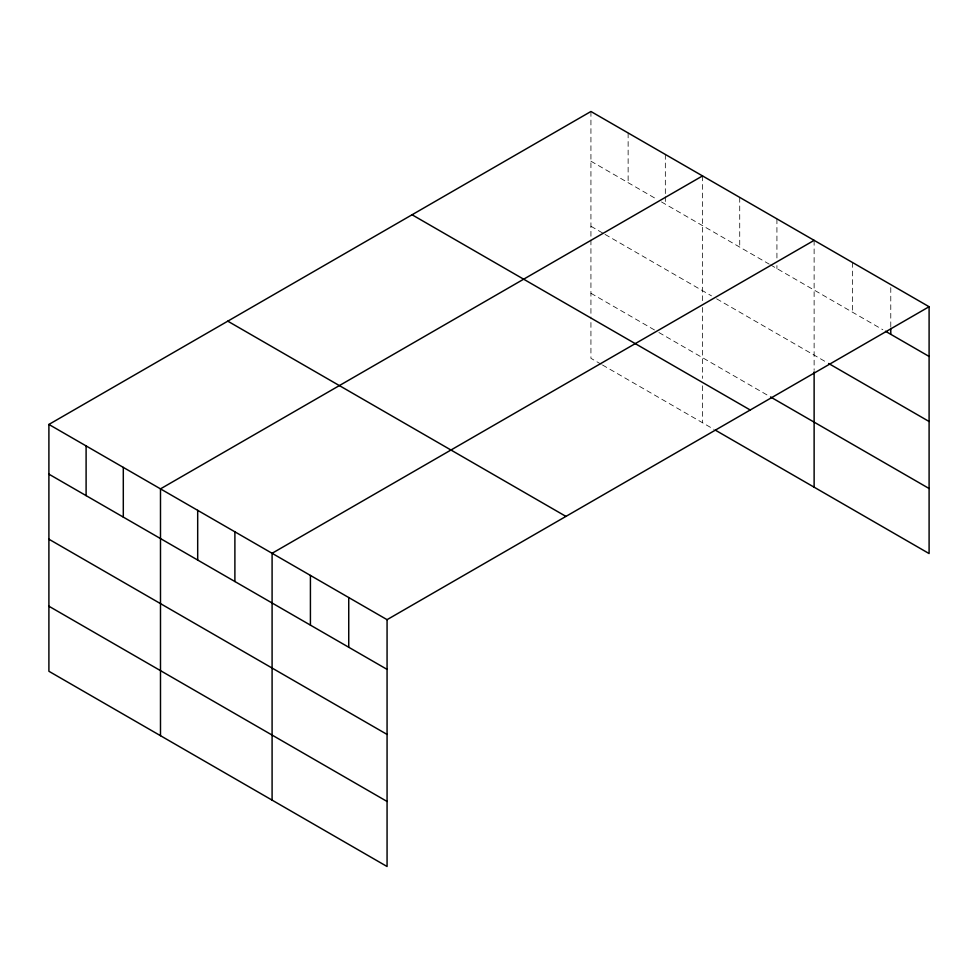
<?xml version="1.0" encoding="UTF-8"?>
<svg xmlns="http://www.w3.org/2000/svg" width="978" height="978" viewBox="0 0 978 978"><rect width="100%" height="100%" fill="white"/><g stroke="black" fill="none" stroke-linecap="round" stroke-linejoin="round"><path stroke-width="0.73" stroke-dasharray="4.89 3.67" d="M590.932 111.492L590.932 238.436M590.932 161.199L656.348 198.974M661.483 201.933L769.234 264.146M770.517 264.879L882.841 329.733M590.932 226.248L603.756 233.656M605.04 234.402L711.507 295.869M716.642 298.828L827.339 362.74M590.932 293.278L657.632 331.786M658.915 332.532L769.234 396.212M601.201 364.256L590.932 358.327L590.932 316.933M602.485 364.99L714.074 429.428M890.775 287.618L890.775 326.786M852.449 262.483L852.449 312.19M814.124 240.356L814.124 370.344M776.923 218.876L776.923 259.549M776.923 265.576L776.923 268.583M739.723 197.397L739.723 247.104M702.534 175.918L702.534 301.346M702.534 307.434L702.534 378.4M702.534 385.797L702.534 422.753M665.333 154.451L665.333 195.111M665.333 196.627L665.333 204.157M628.133 132.971L628.133 182.678M590.932 239.965L590.932 315.454"/><path stroke-width="1.47" d="M929.1 306.725L387.068 619.673L387.068 866.508L48.9 671.275L48.9 424.44L590.932 111.492L929.1 306.725L929.1 553.56L715.358 430.161M702.534 175.918L160.49 488.866L160.49 735.7M814.124 240.356L272.092 553.291L272.092 800.126M885.493 331.261L929.1 356.444M828.659 363.498L929.1 421.494M770.517 396.958L929.1 488.511M412.068 214.769L750.224 410.002M227.776 321.163L565.932 516.396M48.9 424.44L387.068 619.673M48.9 474.147L387.068 669.38M48.9 539.196L387.068 734.429M48.9 606.213L387.068 801.459M890.775 328.29L890.775 334.317M814.124 371.872L814.124 487.191M348.743 597.546L348.743 647.253M310.417 575.419L310.417 625.125M234.891 531.812L234.891 581.519M197.69 510.333L197.69 560.052M123.301 467.386L123.301 517.093M86.101 445.907L86.101 495.614"/></g></svg>
